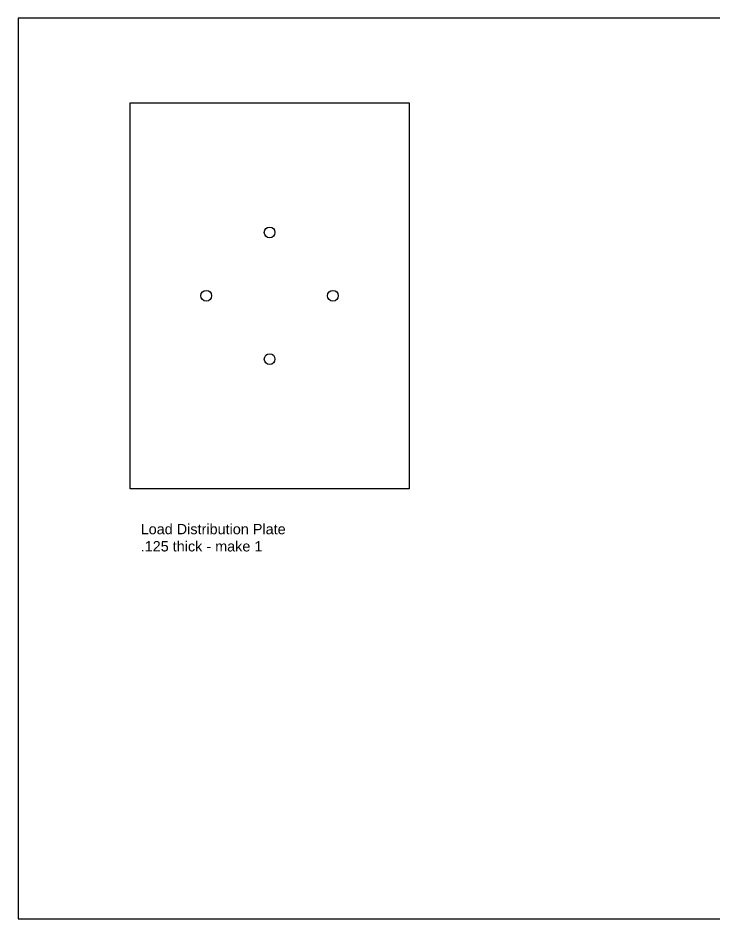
# Model space of a CAD drawing. Extents: x 0 to 32.5, y 0 to 21.
# Drawn here: x 0 to 16.25, y 0 to 21 of the extents above; entities that cross this region are included whole.
import ezdxf

# ---------------------------------------------------------------- set-up
doc = ezdxf.new("R2010")
doc.units = 0
doc.header["$MEASUREMENT"] = 0
doc.layers.add('CONTINUOUS', color=7, linetype='CONTINUOUS')
doc.layers.add('VISIBLE', color=7, linetype='CONTINUOUS')

# ---------------------------------------------------------------- blocks, each defined once
blk = doc.blocks.new('BLOCK1')
at = {"layer": 'CONTINUOUS'}
for p, q in [((32.5, 21), (0, 21)), ((0, 21), (0, 0)), ((0, 0), (32.5, 0))]:
    blk.add_line(p, q, dxfattribs=at)

msp = doc.modelspace()

# ---------------------------------------------------------------- linework, layer by layer
at = {"layer": 'VISIBLE'}
for p, q in [((2.616, 19.027), (9.116, 19.027)), ((2.616, 10.027), (2.616, 19.027)), ((9.116, 19.027), (9.116, 10.027)), ((9.116, 10.027), (2.616, 10.027))]:
    msp.add_line(p, q, dxfattribs=at)
for centre in [(5.866, 16.003), (4.389, 14.527), (7.342, 14.527), (5.866, 13.05)]:
    msp.add_circle(centre, 0.125, dxfattribs=at)

# ---------------------------------------------------------------- block references
at = {"layer": 'CONTINUOUS'}
msp.add_blockref('BLOCK1', (0, 0), dxfattribs=at)

# ---------------------------------------------------------------- texts
at = {"layer": 'CONTINUOUS', "insert": (2.86, 9.208), "char_height": 0.24055, "attachment_point": 1}
msp.add_mtext('{\\fArial|b0|i0|c0|p0;\\C7;Load Distribution Plate}{\\fArial|b0|i0|c0|p0;\\C7;\\P.125 thick - make 1}{\\fArial|b0|i0|c0|p0;\\C7;\\H0.4772727x;}', dxfattribs=at)

doc.saveas('drawing.dxf')
